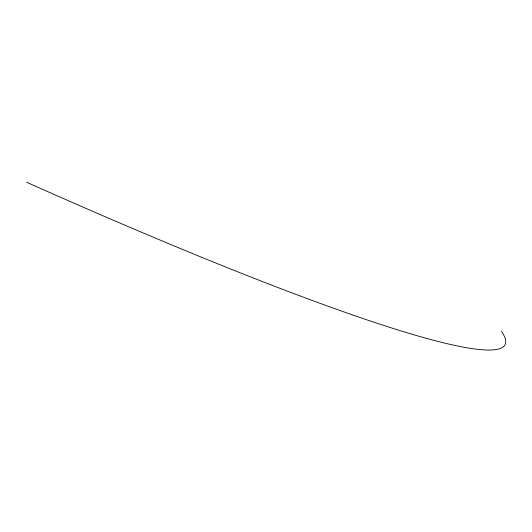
<?xml version="1.0" encoding="UTF-8"?>
<svg xmlns="http://www.w3.org/2000/svg" width="532" height="532" viewBox="0 0 532 532"><rect width="100%" height="100%" fill="white"/><g stroke="black" fill="none" stroke-linecap="round" stroke-linejoin="round"><path stroke-width="0.8" d="M501.457 331.296A789.821 68.561 26 0 1 26.6 182.237"/></g></svg>
